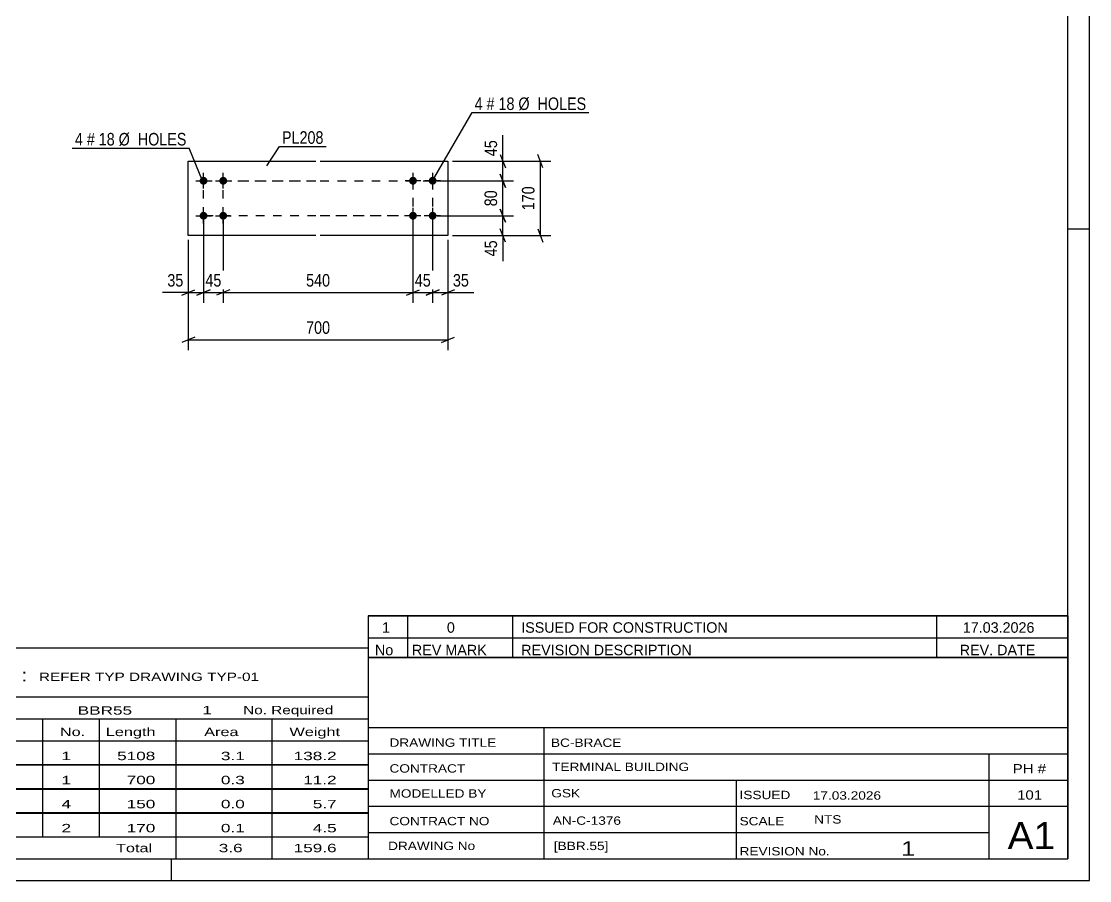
# Model space of a CAD drawing. Header units: millimetres. Extents: x 0 to 594, y 0 to 420.
# Drawn here: x 349.7 to 594, y 0 to 196.5 of the extents above; entities that cross this region are included whole.
import ezdxf

# ---------------------------------------------------------------- set-up
doc = ezdxf.new("R2010")
doc.units = ezdxf.units.MM
doc.linetypes.add('DXK_LINE_DOT2', pattern=[3.9198, 1.9599, -1.9599])
doc.styles.add('Arial Narrow', font='ARIALN.TTF', dxfattribs={"height": 0.2})

# ---------------------------------------------------------------- blocks, each defined once
blk = doc.blocks.new('Unknown-580611211-1130')
at = {"color": 5, "linetype": 'Continuous'}
for p, q in [((594, 0), (594, 420)), ((589, 5), (589, 415)), ((594, 149), (589, 149)), ((5, 5), (589, 5)), ((384, 0), (384, 5)), ((0, 0), (594, 0))]:
    blk.add_line(p, q, dxfattribs=at)
blk = doc.blocks.new('Part-580611211-3560 - 3559')
at = {"color": 2, "linetype": 'Continuous'}
for p, q in [((387.85, 164.56), (417.05, 164.56)), ((387.85, 147.56), (387.85, 164.56)), ((418.05, 164.56), (447.25, 164.56)), ((447.25, 164.56), (447.25, 147.56)), ((417.05, 147.56), (387.85, 147.56)), ((447.25, 147.56), (418.05, 147.56))]:
    blk.add_line(p, q, dxfattribs=at)
blk = doc.blocks.new('Bolt-580611211-3561 - 3559')
at = {"linetype": 'Continuous'}
for points in [[(439.25, 159.16, -1), (439.25, 160.96, -1)], [(443.75, 159.16, -1), (443.75, 160.96, -1)], [(439.25, 151.16, -1), (439.25, 152.96, -1)], [(443.75, 151.16, -1), (443.75, 152.96, -1)]]:
    blk.add_hatch(color=1, dxfattribs=at).paths.add_polyline_path(points)
at = {"color": 1, "linetype": 'Continuous'}
for p, q in [((439.25, 161.86), (439.25, 158.26)), ((443.75, 161.86), (443.75, 158.26)), ((441.05, 160.06), (437.45, 160.06)), ((445.55, 160.06), (441.95, 160.06)), ((441.05, 152.06), (437.45, 152.06)), ((439.25, 153.86), (439.25, 150.26)), ((445.55, 152.06), (441.95, 152.06)), ((443.75, 153.86), (443.75, 150.26))]:
    blk.add_line(p, q, dxfattribs=at)
blk = doc.blocks.new('Bolt-580611211-3562 - 3559')
at = {"linetype": 'Continuous'}
for points in [[(391.35, 160.96, -1), (391.35, 159.16, -1)], [(395.85, 160.96, -1), (395.85, 159.16, -1)], [(391.35, 152.96, -1), (391.35, 151.16, -1)], [(395.85, 152.96, -1), (395.85, 151.16, -1)]]:
    blk.add_hatch(color=1, dxfattribs=at).paths.add_polyline_path(points)
at = {"color": 1, "linetype": 'Continuous'}
for p, q in [((391.35, 158.26), (391.35, 161.86)), ((395.85, 158.26), (395.85, 161.86)), ((389.55, 160.06), (393.15, 160.06)), ((394.05, 160.06), (397.65, 160.06)), ((389.55, 152.06), (393.15, 152.06)), ((391.35, 150.26), (391.35, 153.86)), ((394.05, 152.06), (397.65, 152.06)), ((395.85, 150.26), (395.85, 153.86))]:
    blk.add_line(p, q, dxfattribs=at)
blk = doc.blocks.new('Rectangle-580611211-3735 - 3559')
at = {"color": 1, "linetype": 'DXK_LINE_DOT2'}
for p, q in [((391.35, 160.06), (417.05, 160.06)), ((391.35, 152.06), (391.35, 160.06)), ((418.05, 160.06), (443.75, 160.06)), ((443.75, 160.06), (443.75, 152.06)), ((417.05, 152.06), (391.35, 152.06)), ((443.75, 152.06), (418.05, 152.06))]:
    blk.add_line(p, q, dxfattribs=at)
blk = doc.blocks.new('Rectangle-580611211-3745 - 3559')
at = {"color": 1, "linetype": 'DXK_LINE_DOT2'}
for p, q in [((395.85, 160.06), (417.05, 160.06)), ((395.85, 152.06), (395.85, 160.06)), ((418.05, 160.06), (439.25, 160.06)), ((439.25, 160.06), (439.25, 152.06)), ((417.05, 152.06), (395.85, 152.06)), ((439.25, 152.06), (418.05, 152.06))]:
    blk.add_line(p, q, dxfattribs=at)
blk = doc.blocks.new('StraightDimension-580611211-3607 - 3559')
at = {"color": 7, "linetype": 'Continuous'}
for p, q in [((448.25, 164.56), (470.78, 164.56)), ((468.98, 163.06), (467.78, 166.06)), ((468.38, 147.56), (468.38, 164.56)), ((467.78, 149.06), (468.98, 146.06)), ((448.25, 147.56), (470.78, 147.56))]:
    blk.add_line(p, q, dxfattribs=at)
at = {"color": 0}
blk.add_wipeout([(467.63, 159.4), (463.43, 159.4), (463.43, 152.72), (467.63, 152.72)], dxfattribs=at)
at = {"color": 3, "style": 'Arial Narrow'}
blk.add_text('170', height=2.863, rotation=90.0002, dxfattribs=at).set_placement((467.03, 153.32))
blk = doc.blocks.new('StraightDimension-580611211-3567 - 3559')
at = {"color": 7, "linetype": 'Continuous'}
for p, q in [((443.75, 151.06), (443.75, 132.12)), ((447.25, 146.56), (447.25, 132.12)), ((442.25, 133.92), (445.25, 135.12)), ((443.75, 134.52), (447.25, 134.52)), ((448.75, 135.12), (445.75, 133.92))]:
    blk.add_line(p, q, dxfattribs=at)
at = {"color": 0}
blk.add_wipeout([(452.63, 135.27), (452.63, 139.47), (447.78, 139.47), (447.78, 135.27)], dxfattribs=at)
at = {"color": 7, "linetype": 'Continuous'}
blk.add_line((447.25, 134.52), (453.16, 134.52), dxfattribs=at)
blk.add_line((447.25, 134.52), (453.16, 134.52), dxfattribs=at)
at = {"color": 3, "style": 'Arial Narrow'}
blk.add_text('35', height=2.863, dxfattribs=at).set_placement((448.38, 135.87))
blk = doc.blocks.new('StraightDimension-580611211-3713 - 3559')
at = {"color": 7, "linetype": 'Continuous'}
for p, q in [((448.25, 164.56), (462.22, 164.56)), ((459.22, 166.06), (460.42, 163.06)), ((459.82, 160.06), (459.82, 164.56)), ((460.42, 158.56), (459.22, 161.56)), ((444.75, 160.06), (462.22, 160.06))]:
    blk.add_line(p, q, dxfattribs=at)
at = {"color": 0}
blk.add_wipeout([(459.07, 169.94), (454.87, 169.94), (454.87, 165.09), (459.07, 165.09)], dxfattribs=at)
at = {"color": 7, "linetype": 'Continuous'}
blk.add_line((459.82, 164.56), (459.82, 170.47), dxfattribs=at)
blk.add_line((459.82, 164.56), (459.82, 170.47), dxfattribs=at)
at = {"color": 3, "style": 'Arial Narrow'}
blk.add_text('45', height=2.863, rotation=90.0002, dxfattribs=at).set_placement((458.47, 165.69))
blk = doc.blocks.new('StraightDimension-580611211-3568 - 3559')
at = {"color": 7, "linetype": 'Continuous'}
for p, q in [((439.25, 151.06), (439.25, 132.12)), ((443.75, 151.06), (443.75, 132.12)), ((437.75, 133.92), (440.75, 135.12)), ((439.25, 134.52), (443.75, 134.52)), ((445.25, 135.12), (442.25, 133.92))]:
    blk.add_line(p, q, dxfattribs=at)
at = {"color": 0}
blk.add_wipeout([(443.93, 135.27), (443.93, 139.47), (439.07, 139.47), (439.07, 135.27)], dxfattribs=at)
at = {"color": 3, "style": 'Arial Narrow'}
blk.add_text('45', height=2.863, dxfattribs=at).set_placement((439.67, 135.87))
blk = doc.blocks.new('StraightDimension-580611211-3569 - 3559')
at = {"color": 7, "linetype": 'Continuous'}
for p, q in [((395.85, 151.06), (395.85, 132.12)), ((439.25, 151.06), (439.25, 132.12)), ((397.35, 135.12), (394.35, 133.92)), ((395.85, 134.52), (439.25, 134.52)), ((437.75, 133.92), (440.75, 135.12))]:
    blk.add_line(p, q, dxfattribs=at)
at = {"color": 0}
blk.add_wipeout([(420.89, 135.27), (420.89, 139.47), (414.21, 139.47), (414.21, 135.27)], dxfattribs=at)
at = {"color": 3, "style": 'Arial Narrow'}
blk.add_text('540', height=2.863, dxfattribs=at).set_placement((414.81, 135.87))
blk = doc.blocks.new('StraightDimension-580611211-3570 - 3559')
at = {"color": 7, "linetype": 'Continuous'}
for p, q in [((391.35, 151.06), (391.35, 132.12)), ((395.85, 151.06), (395.85, 132.12)), ((389.85, 133.92), (392.85, 135.12)), ((391.35, 134.52), (395.85, 134.52)), ((397.35, 135.12), (394.35, 133.92))]:
    blk.add_line(p, q, dxfattribs=at)
at = {"color": 0}
blk.add_wipeout([(396.03, 135.27), (396.03, 139.47), (391.17, 139.47), (391.17, 135.27)], dxfattribs=at)
at = {"color": 3, "style": 'Arial Narrow'}
blk.add_text('45', height=2.863, dxfattribs=at).set_placement((391.77, 135.87))
blk = doc.blocks.new('StraightDimension-580611211-3571 - 3559')
at = {"color": 7, "linetype": 'Continuous'}
for p, q in [((391.35, 151.06), (391.35, 132.12)), ((387.85, 146.56), (387.85, 132.12)), ((386.35, 133.92), (389.35, 135.12)), ((387.85, 134.52), (391.35, 134.52)), ((392.85, 135.12), (389.85, 133.92))]:
    blk.add_line(p, q, dxfattribs=at)
at = {"color": 0}
blk.add_wipeout([(387.33, 135.27), (387.33, 139.47), (382.47, 139.47), (382.47, 135.27)], dxfattribs=at)
at = {"color": 7, "linetype": 'Continuous'}
blk.add_line((387.85, 134.52), (381.94, 134.52), dxfattribs=at)
blk.add_line((387.85, 134.52), (381.94, 134.52), dxfattribs=at)
at = {"color": 3, "style": 'Arial Narrow'}
blk.add_text('35', height=2.863, dxfattribs=at).set_placement((383.07, 135.87))
blk = doc.blocks.new('StraightDimension-580611211-3715 - 3559')
at = {"color": 7, "linetype": 'Continuous'}
for p, q in [((444.75, 152.06), (462.22, 152.06)), ((459.22, 153.56), (460.42, 150.56)), ((459.82, 147.56), (459.82, 152.06)), ((460.42, 146.06), (459.22, 149.06)), ((448.25, 147.56), (462.22, 147.56))]:
    blk.add_line(p, q, dxfattribs=at)
at = {"color": 0}
blk.add_wipeout([(459.07, 147.04), (454.87, 147.04), (454.87, 142.18), (459.07, 142.18)], dxfattribs=at)
at = {"color": 7, "linetype": 'Continuous'}
blk.add_line((459.82, 147.56), (459.82, 141.65), dxfattribs=at)
blk.add_line((459.82, 147.56), (459.82, 141.65), dxfattribs=at)
at = {"color": 3, "style": 'Arial Narrow'}
blk.add_text('45', height=2.863, rotation=90.0002, dxfattribs=at).set_placement((458.47, 142.78))
blk = doc.blocks.new('StraightDimension-580611211-3587 - 3559')
at = {"color": 7, "linetype": 'Continuous'}
for p, q in [((387.85, 146.56), (387.85, 121.31)), ((447.25, 146.56), (447.25, 121.31)), ((389.35, 124.31), (386.35, 123.11)), ((387.85, 123.71), (447.25, 123.71)), ((445.75, 123.11), (448.75, 124.31))]:
    blk.add_line(p, q, dxfattribs=at)
at = {"color": 0}
blk.add_wipeout([(420.89, 124.46), (420.89, 128.66), (414.21, 128.66), (414.21, 124.46)], dxfattribs=at)
at = {"color": 3, "style": 'Arial Narrow'}
blk.add_text('700', height=2.863, dxfattribs=at).set_placement((414.81, 125.06))
blk = doc.blocks.new('StraightDimension-580611211-3714 - 3559')
at = {"color": 7, "linetype": 'Continuous'}
for p, q in [((459.22, 161.56), (460.42, 158.56)), ((444.75, 160.06), (462.22, 160.06)), ((459.82, 152.06), (459.82, 160.06)), ((444.75, 152.06), (462.22, 152.06)), ((460.42, 150.56), (459.22, 153.56))]:
    blk.add_line(p, q, dxfattribs=at)
at = {"color": 0}
blk.add_wipeout([(459.07, 158.49), (454.87, 158.49), (454.87, 153.63), (459.07, 153.63)], dxfattribs=at)
at = {"color": 3, "style": 'Arial Narrow'}
blk.add_text('80', height=2.863, rotation=90.0002, dxfattribs=at).set_placement((458.47, 154.23))
blk = doc.blocks.new('Unknown-580611211-4466')
at = {"color": 7, "linetype": 'Continuous'}
for p, q in [((429, 51.05), (429, 5)), ((429, 51.05), (589, 51.05)), ((589, 51), (589, 5)), ((429, 35), (589, 35)), ((469.14, 35), (469.14, 5)), ((429, 29), (589, 29)), ((571, 5.05), (571, 29.05)), ((429, 23), (589, 23)), ((513.14, 23), (513.14, 5)), ((429, 17), (589, 17)), ((429, 11), (571, 11)), ((429, 5), (589, 5))]:
    blk.add_line(p, q, dxfattribs=at)
at = {"color": 7, "style": 'Arial Narrow'}
for s, height, width, p in [('DRAWING TITLE', 1.9089, 1.425378, (433.88, 30.61)), ('BC-BRACE', 1.909, 1.425378, (470.81, 30.59)), ('TERMINAL BUILDING', 1.9089, 1.425378, (471.06, 25.07)), ('CONTRACT', 1.909, 1.425378, (433.88, 24.71)), ('MODELLED BY', 1.9089, 1.425378, (433.88, 18.98)), ('GSK', 1.909, 1.425378, (470.88, 19.04)), ('ISSUED', 1.909, 1.425378, (513.94, 18.64)), ('17.03.2026', 1.909, 1.425378, (530.69, 18.52)), ('AN-C-1376', 1.909, 1.425378, (471.23, 12.78)), ('CONTRACT NO', 1.9089, 1.425378, (433.88, 12.66)), ('SCALE', 1.909, 1.425378, (513.94, 12.65)), ('A1', 6.204, 1.25, (575.24, 7.2)), ('DRAWING No', 1.909, 1.425378, (433.56, 7)), ('[BBR.55]', 1.909, 1.425378, (471.46, 6.99)), ('REVISION No.', 1.9089, 1.425378, (513.94, 5.77)), ('1', 3.34, 1.5, (550.91, 5.68))]:
    blk.add_text(s, height=height, dxfattribs=dict(at, width=width)).set_placement(p)
at = {"color": 7, "linetype": 'Continuous', "style": 'Arial Narrow'}
for s, height, width, p in [('PH #', 2.1, 1.42538, (576.4, 24.55)), ('101', 2.1, 1.42538, (577.41, 18.55)), ('NTS', 1.909, 1.425378, (531, 13.05))]:
    blk.add_text(s, height=height, dxfattribs=dict(at, width=width)).set_placement(p)
blk = doc.blocks.new('Unknown-580611211-4467')
at = {"color": 7, "linetype": 'Continuous'}
for p, q in [((429, 60.55), (589, 60.55)), ((589, 60.55), (429, 60.55)), ((429, 60.55), (429, 55.55)), ((438, 60.55), (438, 55.55)), ((462, 60.55), (462, 55.55)), ((559, 60.55), (559, 55.55)), ((589, 60.55), (589, 55.55)), ((429, 55.55), (589, 55.55)), ((429, 55.55), (429, 51.05)), ((429, 55.55), (589, 55.55)), ((438, 55.55), (438, 51.05)), ((462, 55.55), (462, 51.05)), ((559, 55.55), (559, 51.05)), ((589, 55.55), (589, 51.05)), ((589, 51.05), (429, 51.05))]:
    blk.add_line(p, q, dxfattribs=at)
at = {"color": 7, "linetype": 'Continuous', "style": 'Arial Narrow'}
for s, height, width, p in [('1', 2.39, 1.196471, (432.16, 56.7)), ('0', 2.39, 1.196471, (447, 56.7)), ('ISSUED FOR CONSTRUCTION', 2.3861, 1.196471, (464, 56.7)), ('17.03.2026', 2.386, 1.196471, (565, 56.7)), ('No', 2.386, 1.2, (430.54, 51.55)), ('REV MARK', 2.386, 1.2, (439, 51.55)), ('REVISION DESCRIPTION', 2.3861, 1.2, (464, 51.55)), ('REV. DATE', 2.386, 1.2, (564.28, 51.55))]:
    blk.add_text(s, height=height, dxfattribs=dict(at, width=width)).set_placement(p)
blk = doc.blocks.new('Unknown-580611211-4468')
at = {"color": 7, "linetype": 'Continuous'}
for p, q in [((269, 53.25), (429, 53.25)), ((269, 42), (269, 53.25)), ((429, 53.25), (429, 42)), ((269, 42), (429, 42)), ((269, 42), (269, 37)), ((429, 42), (429, 37)), ((269, 37), (429, 37)), ((269, 37), (269, 32)), ((293, 37), (293, 32)), ((328.5, 37), (328.5, 32)), ((354.5, 37), (354.5, 32)), ((367.5, 37), (367.5, 32)), ((385, 37), (385, 32)), ((407, 37), (407, 32)), ((429, 37), (429, 32)), ((269, 32), (429, 32)), ((269, 31.95), (269, 26.55)), ((269, 31.95), (429, 31.95)), ((293, 32), (293, 26.5)), ((328.5, 32), (328.5, 26.5)), ((354.5, 32), (354.5, 26.5)), ((367.5, 32), (367.5, 26.5)), ((385, 32), (385, 26.5)), ((407, 32), (407, 26.5)), ((429, 31.95), (429, 26.55)), ((269, 26.55), (429, 26.55)), ((269, 26.45), (269, 21.05)), ((269, 26.45), (429, 26.45)), ((293, 26.5), (293, 21)), ((328.5, 26.5), (328.5, 21)), ((354.5, 26.5), (354.5, 21)), ((367.5, 26.5), (367.5, 21)), ((385, 26.5), (385, 21)), ((407, 26.5), (407, 21)), ((429, 26.45), (429, 21.05)), ((269, 21.05), (429, 21.05)), ((269, 20.95), (269, 15.55)), ((269, 20.95), (429, 20.95)), ((293, 21), (293, 15.5)), ((328.5, 21), (328.5, 15.5)), ((354.5, 21), (354.5, 15.5)), ((367.5, 21), (367.5, 15.5)), ((385, 21), (385, 15.5)), ((407, 21), (407, 15.5)), ((429, 20.95), (429, 15.55)), ((269, 15.55), (429, 15.55)), ((269, 15.45), (269, 10.05)), ((269, 15.45), (429, 15.45)), ((293, 15.5), (293, 10)), ((328.5, 15.5), (328.5, 10)), ((354.5, 15.5), (354.5, 10)), ((367.5, 15.5), (367.5, 10)), ((385, 15.5), (385, 10)), ((407, 15.5), (407, 10)), ((429, 15.45), (429, 10.05)), ((269, 10.05), (429, 10.05)), ((269, 10), (429, 10)), ((269, 10), (269, 5)), ((385, 10), (385, 5)), ((407, 10), (407, 5)), ((429, 10), (429, 5)), ((269, 5), (429, 5))]:
    blk.add_line(p, q, dxfattribs=at)
at = {"color": 7, "style": 'Arial Narrow'}
for s, height, width, p in [('GENERAL NOTES & WELD DETAILS :', 2.8633, 1.4, (270.15, 45.56)), ('REFER TYP DRAWING TYP-01', 1.9089, 1.6, (353.7, 45.66)), ("MATERIAL LIST FOR ASSEMBLY MK'D", 1.9089, 1.6, (270.15, 38.06)), ('BBR55', 1.909, 1.794707, (362.57, 37.97)), ('1', 1.91, 1.794707, (391.08, 38.06)), ('No. Required', 1.9089, 1.6, (400.41, 38.06)), ('Mark', 1.909, 1.7, (270.34, 33)), ('Profile', 1.909, 1.7, (303.41, 33)), ('Material', 1.909, 1.7, (333.54, 33.06)), ('No.', 1.909, 1.7, (358.5, 33.06)), ('Length', 1.909, 1.7, (369, 33.06)), ('Area', 1.909, 1.7, (391.5, 33.06)), ('Weight', 1.909, 1.7, (411, 33.06))]:
    blk.add_text(s, height=height, dxfattribs=dict(at, width=width)).set_placement(p)
at = {"color": 7, "linetype": 'Continuous', "style": 'Arial Narrow'}
for s, height, width, p in [('BBR55', 1.909, 1.794707, (270.5, 27.56)), ('SHS150*6', 1.909, 1.794707, (295, 27.56)), ('E350', 1.909, 1.794707, (334.74, 27.56)), ('1', 1.91, 1.794707, (358.86, 27.56)), ('5108', 1.909, 1.794707, (371.58, 27.56)), ('3.1', 1.909, 1.794707, (395.32, 27.56)), ('138.2', 1.909, 1.794707, (411.96, 27.56)), ('PL208', 1.909, 1.794707, (270.5, 22.06)), ('PL12*170', 1.909, 1.794707, (295, 22.06)), ('E350', 1.909, 1.794707, (334.74, 22.06)), ('1', 1.91, 1.794707, (358.86, 22.06)), ('700', 1.909, 1.794707, (373.77, 22.06)), ('0.3', 1.909, 1.794707, (395.32, 22.06)), ('11.2', 1.909, 1.794707, (414.14, 22.06)), ('PL40', 1.909, 1.794707, (270.5, 16.56)), ('PL10*120', 1.909, 1.794707, (295, 16.56)), ('E350', 1.909, 1.794707, (334.74, 16.56)), ('4', 1.91, 1.794707, (358.86, 16.56)), ('150', 1.909, 1.794707, (373.77, 16.56)), ('0.0', 1.909, 1.794707, (395.32, 16.56)), ('5.7', 1.909, 1.794707, (416.33, 16.56)), ('PL98', 1.909, 1.794707, (270.5, 11.06)), ('PL10*170', 1.909, 1.794707, (295, 11.06)), ('E350', 1.909, 1.794707, (334.74, 11.06)), ('2', 1.91, 1.794707, (358.86, 11.06)), ('170', 1.909, 1.794707, (373.77, 11.06)), ('0.1', 1.909, 1.794707, (395.32, 11.06)), ('4.5', 1.909, 1.794707, (416.33, 11.06)), ('Total', 1.909, 1.7, (371.33, 6.5)), ('3.6', 1.909, 1.794707, (394.83, 6.5)), ('159.6', 1.909, 1.794707, (411.96, 6.5))]:
    blk.add_text(s, height=height, dxfattribs=dict(at, width=width)).set_placement(p)
blk = doc.blocks.new('Mark-580611211-3613 - 3559')
at = {"color": 0}
blk.add_wipeout([(455.18, 176.25), (455.18, 179.25), (453.35, 179.25), (453.35, 176.25)], dxfattribs=at)
blk.add_wipeout([(455.18, 176.25), (455.18, 179.25), (453.35, 179.25), (453.35, 176.25)], dxfattribs=at)
at = {"color": 7, "linetype": 'Continuous'}
blk.add_line((443.75, 160.06), (452.75, 175.65), dxfattribs=at)
at = {"color": 0}
blk.add_wipeout([(457.91, 176.25), (457.91, 179.25), (456.08, 179.25), (456.08, 176.25)], dxfattribs=at)
blk.add_wipeout([(457.91, 176.25), (457.91, 179.25), (456.08, 179.25), (456.08, 176.25)], dxfattribs=at)
at = {"color": 3, "style": 'Arial Narrow'}
blk.add_text('4', height=2.86, dxfattribs=at).set_placement((453.35, 176.25))
at = {"color": 0}
blk.add_wipeout([(462.46, 176.25), (462.46, 179.25), (458.81, 179.25), (458.81, 176.25)], dxfattribs=at)
blk.add_wipeout([(462.46, 176.25), (462.46, 179.25), (458.81, 179.25), (458.81, 176.25)], dxfattribs=at)
at = {"color": 3, "style": 'Arial Narrow'}
blk.add_text('#', height=2.86, dxfattribs=at).set_placement((456.08, 176.25))
at = {"color": 0}
blk.add_wipeout([(478.89, 176.25), (478.89, 179.25), (463.36, 179.25), (463.36, 176.25)], dxfattribs=at)
blk.add_wipeout([(478.89, 176.25), (478.89, 179.25), (463.36, 179.25), (463.36, 176.25)], dxfattribs=at)
at = {"color": 7, "linetype": 'Continuous'}
blk.add_line((452.75, 175.65), (479.49, 175.65), dxfattribs=at)
at = {"color": 3, "style": 'Arial Narrow'}
for s, p in [('18', (458.81, 176.25)), ('Ø  HOLES', (463.36, 176.25))]:
    blk.add_text(s, height=2.863, dxfattribs=at).set_placement(p)
blk = doc.blocks.new('Mark-580611211-3610 - 3559')
at = {"color": 0}
blk.add_wipeout([(418.79, 168.52), (418.79, 171.52), (409.29, 171.52), (409.29, 168.52)], dxfattribs=at)
blk.add_wipeout([(418.79, 168.52), (418.79, 171.52), (409.29, 171.52), (409.29, 168.52)], dxfattribs=at)
at = {"color": 30, "linetype": 'Continuous'}
for p, q in [((405.8, 163.48), (408.69, 167.92)), ((408.69, 167.92), (419.39, 167.92))]:
    blk.add_line(p, q, dxfattribs=at)
at = {"color": 3, "style": 'Arial Narrow'}
blk.add_text('PL208', height=2.863, dxfattribs=at).set_placement((409.29, 168.52))
blk = doc.blocks.new('Mark-580611211-3614 - 3559')
at = {"color": 0}
blk.add_wipeout([(363.76, 168.14), (363.76, 171.14), (361.93, 171.14), (361.93, 168.14)], dxfattribs=at)
blk.add_wipeout([(363.76, 168.14), (363.76, 171.14), (361.93, 171.14), (361.93, 168.14)], dxfattribs=at)
blk.add_wipeout([(366.48, 168.14), (366.48, 171.14), (364.66, 171.14), (364.66, 168.14)], dxfattribs=at)
blk.add_wipeout([(366.48, 168.14), (366.48, 171.14), (364.66, 171.14), (364.66, 168.14)], dxfattribs=at)
at = {"color": 3, "style": 'Arial Narrow'}
blk.add_text('4', height=2.86, dxfattribs=at).set_placement((361.93, 168.14))
at = {"color": 0}
blk.add_wipeout([(371.04, 168.14), (371.04, 171.14), (367.38, 171.14), (367.38, 168.14)], dxfattribs=at)
blk.add_wipeout([(371.04, 168.14), (371.04, 171.14), (367.38, 171.14), (367.38, 168.14)], dxfattribs=at)
at = {"color": 3, "style": 'Arial Narrow'}
blk.add_text('#', height=2.86, dxfattribs=at).set_placement((364.66, 168.14))
at = {"color": 0}
blk.add_wipeout([(387.47, 168.14), (387.47, 171.14), (371.94, 171.14), (371.94, 168.14)], dxfattribs=at)
blk.add_wipeout([(387.47, 168.14), (387.47, 171.14), (371.94, 171.14), (371.94, 168.14)], dxfattribs=at)
at = {"color": 7, "linetype": 'Continuous'}
for p in [(361.33, 167.54), (391.09, 160.06)]:
    blk.add_line(p, (388.07, 167.54), dxfattribs=at)
at = {"color": 3, "style": 'Arial Narrow'}
for s, p in [('18', (367.38, 168.14)), ('Ø  HOLES', (371.94, 168.14))]:
    blk.add_text(s, height=2.863, dxfattribs=at).set_placement(p)

msp = doc.modelspace()

# ---------------------------------------------------------------- block references
for name in ['Unknown-580611211-1130', 'Part-580611211-3560 - 3559', 'Bolt-580611211-3562 - 3559', 'Bolt-580611211-3561 - 3559', 'Rectangle-580611211-3735 - 3559', 'Rectangle-580611211-3745 - 3559', 'Unknown-580611211-4467', 'Unknown-580611211-4468', 'Unknown-580611211-4466']:
    msp.add_blockref(name, (0, 0))

# ---------------------------------------------------------------- next in the draw order: block references
for name in ['Mark-580611211-3614 - 3559', 'Mark-580611211-3610 - 3559', 'StraightDimension-580611211-3607 - 3559']:
    msp.add_blockref(name, (0, 0))

# ---------------------------------------------------------------- next in the draw order: block references
for name in ['StraightDimension-580611211-3713 - 3559', 'StraightDimension-580611211-3567 - 3559']:
    msp.add_blockref(name, (0, 0))

# ---------------------------------------------------------------- next in the draw order: block references
msp.add_blockref('StraightDimension-580611211-3568 - 3559', (0, 0))

# ---------------------------------------------------------------- next in the draw order: block references
for name in ['StraightDimension-580611211-3715 - 3559', 'StraightDimension-580611211-3569 - 3559']:
    msp.add_blockref(name, (0, 0))

# ---------------------------------------------------------------- next in the draw order: block references
for name in ['StraightDimension-580611211-3714 - 3559', 'StraightDimension-580611211-3570 - 3559']:
    msp.add_blockref(name, (0, 0))

# ---------------------------------------------------------------- next in the draw order: block references
for name in ['Mark-580611211-3613 - 3559', 'StraightDimension-580611211-3571 - 3559']:
    msp.add_blockref(name, (0, 0))

# ---------------------------------------------------------------- next in the draw order: block references
msp.add_blockref('StraightDimension-580611211-3587 - 3559', (0, 0))

doc.saveas('drawing.dxf')
